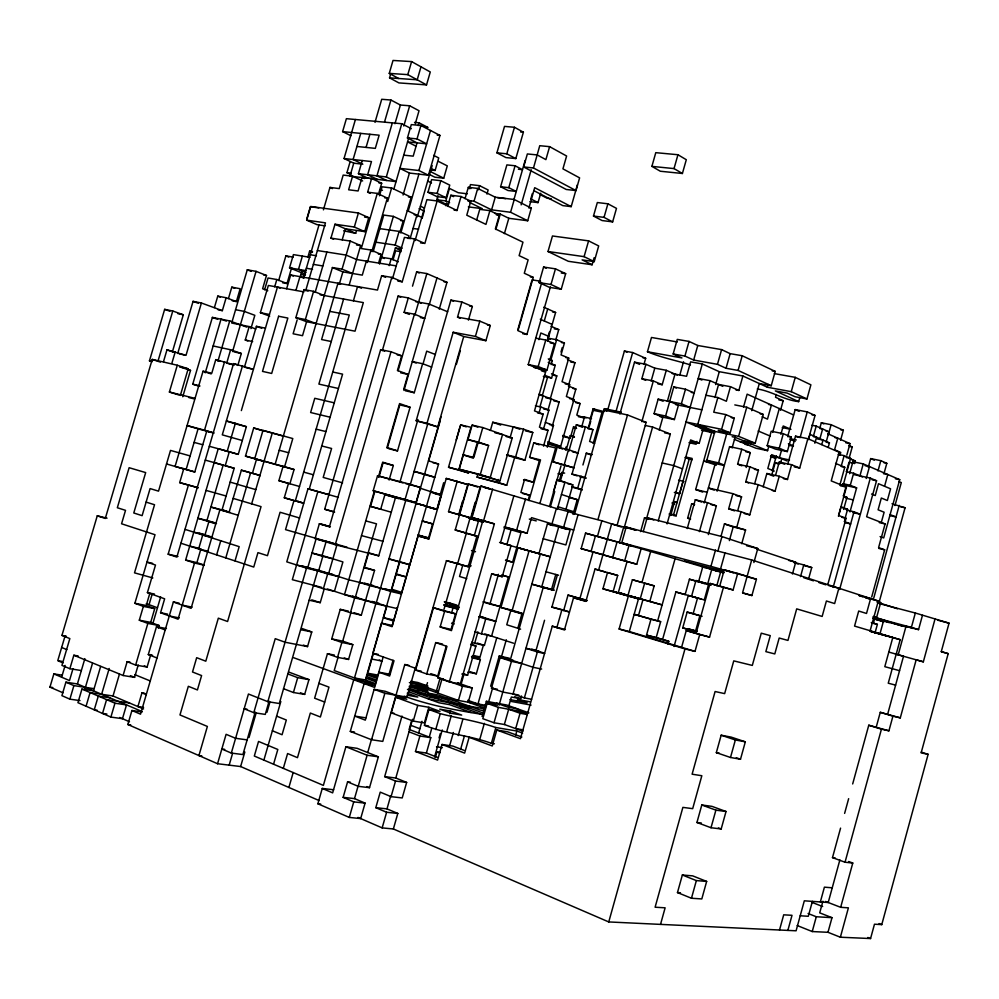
<?xml version="1.0" encoding="UTF-8"?>
<svg xmlns="http://www.w3.org/2000/svg" width="999" height="999" viewBox="0 0 999 999"><rect width="100%" height="100%" fill="white"/><g stroke="black" fill="none" stroke-linecap="round" stroke-linejoin="round"><path stroke-width="1.5" d="M879.307 603.583L915.334 613.011L949.05 623.164L941.295 651.598L948.188 653.646L921.14 752.884L928.133 754.32L881.767 924.612L874.475 924.212L870.566 938.548L840.371 937.224L827.984 932.304L812.237 931.555L797.19 925.536M787.861 930.406L792.007 915.309L783.703 914.822L779.52 930.007M870.154 630.719L878.308 601.011L751.698 559.964L626.173 527.047L621.753 542.744L631.505 545.741L585.526 533.166L581.156 548.638L636.775 564.21L641.133 548.701L585.526 533.166M873.301 623.476L874.5 619.13M878.87 603.184L905.069 507.779L891.995 503.783M873.888 616.42L876.685 617.17L880.681 602.584L878.171 601.76M874.962 633.154L877.372 624.363L871.315 622.527M880.107 633.341L883.528 620.854L906.48 626.997M812.387 901.385L808.303 916.27L800.199 915.796M812.237 931.555L816.295 916.745L831.992 917.669L827.984 932.304M820.354 901.947L824.4 887.162L832.242 887.811M825.474 901.448L840.671 907.317L852.771 863.036L845.029 862.224L832.492 857.617L840.571 828.121M844.617 813.386L848.651 798.663M852.671 783.953L868.768 725.224L888.923 730.806L892.931 716.158L900.299 717.869L916.17 659.79L923.338 661.825L935.126 618.643M822.901 901.235L819.717 912.861L831.992 917.669M839.872 859.914L828.221 902.509L804.32 900.811L796.091 930.793L608.753 921.94L393.369 828.97L382.155 827.896L358.029 817.432M876.298 726.885L880.281 712.312L900.299 717.869M859.215 595.541L870.629 598.513L866.52 613.461L858.703 611.038L854.557 626.086L900.174 639.66L888.248 683.216L895.604 685.114M898.213 654.795L906.018 626.286L918.556 629.632L922.464 615.322M845.029 862.224L881.443 729.17L888.923 730.806M887.699 714.035L903.508 656.243L888.81 652.06M918.556 629.632L911.388 627.409L915.334 613.011M840.371 937.224L848.401 907.841L840.671 907.317M846.84 455.069L850.012 443.618L827.821 433.766M839.847 485.052L844.767 467.282L835.551 463.386M848.638 445.379L852.234 446.978L849.113 458.266L855.057 460.839L854.282 463.648M846.528 471.191L848.975 462.312L853.346 463.224M843.131 485.352L850.574 458.416L844.143 455.631L838.198 454.408M843.843 494.605L846.315 485.639L842.507 484.078M849.625 473.688L852.921 461.75L863.236 463.898L899.712 479.682L883.703 537.937L880.094 536.575M787.811 463.923L795.516 436.188L807.866 438.686L839.16 452.26L831.23 480.894L846.415 487.087L838.586 515.434L846.091 518.306L827.771 584.665M838.473 516.296L841.108 506.768L847.589 509.29L844.592 520.129M843.618 509.428L846.952 497.352L843.094 495.816M849.987 511.913L856.618 487.887L850.286 485.289L853.608 473.226L846.228 471.653M859.927 475.886L863.236 463.898M833.141 587.424L854.008 511.8L846.578 510.102M868.268 467.332L870.678 458.591L880.818 460.676L886.812 463.324L884.003 473.514M866.183 478.521L869.48 466.595L865.059 465.671M839.61 589.51L870.316 478.109L854.045 474.637M877.996 470.916L880.818 460.676M870.316 478.109L876.548 480.744L866.633 516.733L885.102 523.938L878.596 547.602L884.664 549.837L871.69 597.027M884.565 486.276L887.799 474.525L883.428 473.601M881.305 522.477L884.127 512.225L878.096 509.802L881.33 498.039L887.349 500.511L890.571 488.811L878.496 483.716L875.249 495.541L871.553 494.018M894.979 505.544L901.298 482.579L898.963 481.58M873.675 598.339L899.225 505.382M772.215 470.754L776.385 455.794M771.977 474.4L775.212 462.762L779.782 463.748M787.324 451.585L779.257 448.226L783.303 433.703L771.203 431.243L767.17 445.704L775.274 449.063L787.324 451.585L791.345 437.162L783.303 433.703M779.395 457.817L781.693 449.575M751.698 559.964L742.569 592.769L751.897 595.541L756.43 579.245L737.699 573.426L724.25 569.867L719.667 586.301L733.104 589.947L737.699 573.426M775.561 475.312L779.245 462.075L791.595 464.722L799.712 468.044L807.866 438.686M787.649 436.675L795.192 409.59L807.254 411.9L815.047 415.447L808.316 439.66M780.519 463.236L781.767 458.741M753.895 562.537L757.791 548.538L721.965 536.563L647.127 517.782L643.219 531.693M757.279 388.961C771.727 391.158 784.04 400.025 798.676 401.623L799.837 397.465M772.339 490.509L775.087 491.133L779.22 476.248L766.857 473.514L763.136 486.85M660.526 924.387L665.122 907.816L655.107 907.217L682.879 807.379L692.682 808.666L701.835 775.724L692.107 774.2L715.097 691.52L724.65 693.618L733.753 660.876L752.309 665.421L761.263 633.179L770.279 635.626L765.846 651.635L774.787 653.933L779.183 638.036L787.961 640.421L796.69 608.866L822.152 616.445L826.41 600.998L834.64 603.558L838.873 588.224L828.745 585.589M798.676 401.623L775.349 390.909L787.187 393.119L795.029 396.728L806.955 398.963L810.888 384.815L795.241 377.347L774.312 373.601M783.366 478.596L787.487 479.508L791.595 464.722M800.087 437.699L807.254 411.9M677.472 892.557L682.354 875.012L692.694 875.873L706.655 881.418L701.81 898.938L691.47 898.251L677.472 892.557L680.444 892.769M696.94 822.477L701.798 804.994L711.975 806.368L726.023 811.5L721.191 828.958L711.013 827.734L696.94 822.477L701.323 823.014M716.333 752.634L721.166 735.214L731.181 737.112L745.329 741.82L740.509 759.215L730.494 757.479L716.333 752.634L719.205 753.146M808.853 438.374L809.977 434.353L829.445 442.882L828.208 447.34M813.311 436.526L816.195 426.111L811.887 425.262M814.859 443.231L816.533 437.225L813.636 436.638M840.596 440.222L843.356 430.244L831.118 424.712L821.328 422.789L819.729 428.521L822.627 428.983L819.754 439.348M691.47 898.251L696.365 880.594L706.655 881.418M711.013 827.734L715.896 810.152L726.023 811.5M730.494 757.479L735.364 739.959L745.329 741.82M821.777 444.543L823.026 440.059L817.232 438.886M826.136 442.132L828.995 431.83L816.195 426.111M828.321 434.777L831.118 424.712M792.444 574L795.704 562.212L756.705 549.2M800.524 576.623L803.758 564.897L794.217 562.474M839.947 455.307L840.746 452.435L834.577 449.75L837.786 438.186L834.964 437.624M808.503 579.208L811.725 567.557L803.758 564.897M841.146 466.458L844.143 455.631M660.651 621.703L650.986 619.193L646.528 635.114L656.218 637.524L660.651 621.703L634.278 614.422M687.237 528.571L695.292 499.787L707.504 502.697L716.358 505.856L708.328 534.602M704.183 502.947L715.284 463.536L706.817 460.277L714.897 431.418L697.764 424.4L710.039 380.669L698.239 378.459L701.91 380.082M714.922 397.49L718.568 384.465L730.456 386.7L726.373 401.248L717.844 397.54L705.956 395.229M662.849 638.511L675.886 591.97L705.107 600.137M725.736 414.585L734.265 418.206L730.169 432.854L721.615 429.32L725.736 414.585L713.736 412.187L717.844 397.54M742.207 355.744L775.224 371.403L771.228 385.739L738.099 370.442L742.207 355.744L730.144 353.646L721.59 349.613L697.764 345.492L689.035 341.421L677.272 339.398L673.164 353.971L681.942 357.942L647.452 351.748L651.485 337.475L677.31 341.945M667.981 644.205L668.793 641.308L656.218 637.524M699.412 531.63L707.504 502.697M724.213 465.047L718.593 462.874L726.698 433.866L718.219 430.382L730.169 432.854M735.888 389.897L738.848 390.447L742.894 375.999L719.28 371.69L702.309 363.973L690.621 361.863L686.563 376.273L672.14 373.576M710.214 584.877L689.435 579.208L685.127 594.605L675.886 591.97M717.12 491.183L729.57 446.64L741.782 449.25L750.299 452.684L746.166 467.507M674.038 646.503L688.311 595.441L697.527 598.064L693.206 613.548M732.255 447.402L735.077 437.312L732.142 436.7M743.518 407.093L747.14 394.155L793.531 414.91M687.15 612.087L699.862 615.721L695.441 631.593L682.742 627.872L687.15 612.087L702.135 616.233M711.35 584.802L695.966 580.556L691.558 596.316L700.873 598.95M746.753 407.242L763.224 414.448L755.207 443.194L738.623 436.351L746.753 407.242L734.802 404.907M681.58 647.315L686.251 630.594L709.565 637.1L723.501 587.1L710.027 583.428L696.141 633.154M608.753 921.94L684.989 648.925L695.017 651.373L699.712 634.565L709.565 637.1M751.735 410.676L759.315 383.541L771.228 385.739M741.895 465.834L737.624 464.16L741.782 449.25M724.25 569.867L733.716 572.802L710.938 566.346L715.496 550.024M707.517 584.565L711.75 569.38M720.991 536.313L724.437 523.926L745.566 529.97L741.733 543.718M734.477 510.864L728.671 508.791L732.891 493.668L708.378 487.987L714.21 490.122M704.295 599.862L708.716 584.015M717.956 550.936L721.965 536.563M806.955 398.963L791.258 391.67L767.382 387.25L768.169 384.415M720.454 569.293L724.974 553.084M716.77 585.814L720.591 572.102L641.133 548.701M729.37 540.609L733.191 526.935L724.437 523.926M737.799 510.389L741.57 496.865L732.891 493.668M748.601 482.942L745.754 481.855L749.937 466.858L737.624 464.16M736.85 526.96L741.096 511.75L728.671 508.791M776.285 394.505L775.524 397.252L783.179 400.736L780.519 410.289M754.707 483.628L758.453 470.204L749.937 466.858M744.267 513.536L749.774 514.86L758.179 484.665L745.754 481.855M734.352 439.385L755.931 448.214L767.582 450.674L768.755 446.466M772.664 432.405L779.307 408.541M791.258 391.67L795.241 377.347M780.893 434.365L783.228 425.986L790.971 429.345L782.267 427.609M617.07 525.399L646.116 422.315L627.509 414.947L604.058 410.052L606.755 411.113M628.359 596.103L602.946 588.811L607.517 572.564L617.694 575.449L613.149 591.583L638.498 598.851L629.32 631.53L619.105 628.995L628.359 596.103L638.498 598.851M636.775 564.21L612.649 557.654L616.97 542.307M659.228 430.144L662.874 417.207L654.058 413.636L658.129 399.175L681.368 403.796L690.097 407.467M657.904 383.903L662.2 384.727L666.271 370.292L654.795 368.156L645.928 364.285L634.527 362.175L619.88 414.011M624.063 528.309L652.584 427.035L645.366 425.499M667.32 401.398L674.999 374.113M624.65 560.914L628.995 545.491L619.33 542.519L623.701 526.997L626.46 527.872M669.692 401.473L678.458 405.132L674.387 419.58L665.609 416.009L673.776 386.95L685.476 389.21L694.168 392.957L691.258 392.395M638.498 615.521L642.931 599.687L618.319 592.632L627.11 561.363M738.099 370.442L726.048 368.269L717.469 364.323L693.668 360.052L684.914 356.069L689.035 341.421M679.757 375.224L683.541 361.763M640.609 531.605L644.48 517.857L648.975 518.981M646.291 519.542L670.329 434.041L652.584 427.035M681.368 403.796L685.476 389.21M693.668 360.052L697.764 345.492M618.319 592.632L628.034 595.279L632.404 579.745L654.17 585.864L649.825 601.386L620.729 593.468M658.216 520.979L702.309 363.973M650.636 551.623L641.97 582.454L632.404 579.745M667.07 523.901L690.621 439.947L699.188 443.344L703.221 428.983M670.679 515.534L674.587 501.585L677.384 502.26M684.977 457.517L689.198 459.128L673.401 515.447L676.236 516.146M674.35 492.457L679.632 493.718L682.891 482.13M717.469 364.323L721.59 349.613M696.927 441.383L696.128 444.218L688.998 442.682M715.671 384.565L719.28 371.69M726.048 368.269L730.144 353.646M657.754 620.529L675.237 558.141M690.471 519.143L687.637 518.181L691.645 503.858L694.542 504.557M702.697 492.095L695.654 489.547L711.65 432.43L686.026 421.978L721.615 429.32M560.464 480.794L565.059 464.585M568.818 451.336L576.323 424.875L585.389 426.848L592.931 429.695L589.597 441.433L594.592 443.281M510.377 659.752L540.372 553.995L550.249 556.793L506.855 544.63L511.076 529.795L520.991 532.717L512.599 562.2L505.482 560.252M486.363 701.323L497.477 705.257L487.15 703.396L482.804 718.681L494.03 722.752L498.389 707.379L528.896 712.861L506.643 705.007L486.363 701.323L482.067 716.433M499.113 705.132L511.451 661.35L521.653 663.486M651.897 166.383L655.781 152.66L677.946 154.733L686.301 159.715L682.404 173.489L660.327 171.241L651.897 166.383L674.025 168.594L682.404 173.489M573.713 530.044L551.985 523.888L556.356 508.491L481.019 486.076L472.028 517.557L485.477 521.515M557.205 509.44L564.922 482.23L558.291 480.606M428.833 707.28L424.375 722.901L413.261 721.103L391.258 712.836L395.716 697.277L417.757 705.381L428.833 707.28L440.01 711.388L428.946 709.502L424.438 725.311C446.053 733.965 469.567 735.389 491.371 743.293L495.841 727.534L516.845 731.031L522.627 733.129M581.78 426.548L584.228 417.932L576.81 415.084L580.082 403.559L572.602 400.624L575.886 389.048L568.356 386.026M521.865 737.025L507.467 731.78L496.778 730.019L492.257 745.966L469.13 737.312L464.635 753.096L442.033 744.467L437.587 760.089L415.484 751.473L419.892 736.013L430.769 737.674L426.386 753.046L415.484 751.473M577.072 475.849L571.99 474.113L585.389 426.848M508.578 706.842L511.363 697.015L520.691 698.763L521.49 695.978M590.084 419.455L593.094 408.828L604.045 411.613M494.03 722.752L504.37 724.5L508.691 709.228L520.042 713.249L527.285 714.535M557.367 575.024L553.096 590.097L543.181 587.499L513.024 693.968L524.375 697.914L531.605 699.275M588.061 428.721L593.281 410.314L602.072 412.162L593.219 443.444M589.223 426.635L590.746 421.278M565.933 509.24L572.839 484.89L556.93 479.545L553.434 491.845M563.711 526.985L568.094 511.513L556.356 508.491M582.941 464.96L586.276 453.196L592.332 454.582M516.82 702.322L517.632 699.475L530.294 701.847M581.53 489.448L577.709 488.174L581.081 476.298L571.99 474.113M543.181 587.499L531.818 584.153L551.573 589.335L555.781 574.437M573.051 514.435L577.235 499.625L561.45 494.468M536.013 650.486L544.555 620.267M574.5 514.348L604.383 408.666L621.353 412.2M674.025 168.594L677.946 154.733M520.042 713.249L515.696 728.596L522.964 729.819M524.375 697.914L537.375 651.96L544.53 653.533M515.646 735.276L516.845 731.031M569.355 612.075L551.91 607.092L578.059 514.66L568.094 511.513M607.667 410.152L624.4 351.049L632.667 352.547L645.666 358.279L643.993 364.248M565.372 629.495L552.272 626.173L520.454 738.673L496.778 730.019M615.896 411.863L632.667 352.547M556.805 627.759L561.938 609.615L551.91 607.092M563.636 610.639L568.019 595.117L586.875 600.337M586.575 601.248L573.538 597.752L564.435 629.957L552.272 626.173M597.989 519.48L627.509 414.947M591.033 551.548L595.367 536.176M568.019 595.117L579.895 598.613L593.081 551.885L581.156 548.638M597.477 536.326L601.86 520.791L578.059 514.66M645.654 380.357L641.845 378.733L645.928 364.285M617.694 575.449L595.004 569.068L585.876 601.386L573.538 597.752M651.148 381.081L654.795 368.156M598.576 570.254L611.638 523.901L635.901 530.144L626.173 527.047M641.845 421.678L653.334 380.944L641.845 378.733M474.338 535.551L478.509 520.941M418.581 733.241L421.99 721.303M393.369 828.97L397.802 813.448L386.988 808.878L375.799 807.667L380.244 792.132L391.071 796.653L402.222 797.939L406.643 782.429L395.804 778.021L384.677 776.623L401.998 716.071M338.049 657.317L334.228 670.566L375.149 685.539L364.148 683.566L350.299 731.405L371.553 739.747L382.767 741.395L404.782 664.522L415.646 668.331L446.441 560.651L468.206 566.72L476.948 536.101L455.219 529.982L468.344 484.09L479.545 486.963M533.703 190.572L562.812 205.619L571.191 206.631L577.422 184.79M575.986 190.572L579.607 177.872L562.937 168.856L566.608 156.019L549.612 146.653L539.747 145.704L533.491 167.994L575.986 190.572L566.208 189.46L523.638 166.945L527.36 153.946L537.225 154.932L545.891 159.628L549.612 146.653M455.507 613.811L444.63 611.288L440.159 626.935L451.073 629.358L455.507 613.811L433.441 607.717L415.609 670.054L426.723 673.963L437.737 676.073L446.228 646.328M513.886 495.754L500.536 542.644L511.051 545.629L502.21 576.735L491.62 573.963L460.289 683.978L449.325 681.905L437.962 677.909L446.965 646.378L435.689 642.594L426.723 673.963M482.817 520.741L451.461 630.631L440.159 626.935M472.028 517.557L483.591 520.704L492.632 489.035M543.518 446.153L548.026 430.307L539.448 427.172L543.156 414.135L534.502 410.901L545.679 371.64L528.221 364.598L550.374 286.925M561.251 289.223L550.986 284.49L555.456 268.843L543.581 267.058L539.135 282.617L549.413 287.337L561.251 289.223L565.671 273.676L555.456 268.843M436.163 691.907L440.084 678.196M506.618 454.97L514.597 457.679L506.743 485.227L497.377 482.23L498.176 479.458M510.027 437.912L513.174 426.848M437.949 693.119L441.983 678.958L462.487 686.151L472.29 687.999L468.256 702.222L485.164 708.266M538.948 339.672L540.859 332.992L548.788 336.388M544.28 320.979L547.714 308.966M499.975 480.856L512.212 437.937L482.792 427.572L472.14 425.137L467.994 439.622L488.586 445.542L480.307 474.513L499.975 480.856L479.632 475.049M429.208 737.287L431.768 728.283M545.766 340.022L554.482 343.706L546.965 370.092L538.199 366.558L545.766 340.022L535.751 338.186M435.739 729.557L440.272 713.661C458.753 718.456 477.759 721.228 495.841 727.534M449.325 681.905L494.368 523.876L483.591 520.704M548.026 336.613L549.288 332.168M547.514 340.871L555.606 312.475L543.731 307.205M523.538 429.183L532.779 432.505L524.912 460.152L515.621 456.98L523.538 429.183L492.744 422.252L490.397 430.469M439.048 737.949L440.309 733.528M543.98 371.803L544.792 368.956M434.602 756.805L442.245 729.957M435.364 757.429L436.938 751.935L439.935 752.372M555.806 339.935L558.741 329.62L550.973 326.248M449.75 713.823L450.549 711.013L461.688 715.084L450.924 713.249L439.76 709.165L450.549 711.013M550.699 360.577L556.643 339.735L547.602 338.099L550.199 339.198M471.328 645.054L472.115 642.295M542.32 395.641L547.702 376.735M551.148 364.598L552.31 360.552L548.289 358.903M593.481 216.059L597.327 202.547L607.904 203.796L616.483 208.379L612.649 221.878L602.11 220.554L593.481 216.059L604.033 217.37L612.649 221.878M446.815 731.318L451.311 715.521M539.984 406.705L543.094 395.791L540.447 395.242M460.751 685.476L463.936 674.288M539.185 412.487L540.746 406.968L535.414 405.831M588.586 240.871L598.688 245.941L594.23 261.626L584.09 256.656L588.586 240.871L552.459 235.976L548.014 251.511L568.306 261.288L592.12 264.76L594.13 257.717M462.487 686.151L458.416 700.449L417.869 685.913M471.715 642.345L474.675 643.319L477.922 631.905M543.331 376.373L551.598 378.022L555.232 365.284L548.226 362.412M461.838 674.038L467.619 675.174L475.924 645.978L470.629 644.23M539.173 460.614L529.62 457.317L533.728 442.882L555.669 447.927L539.91 503.396M561.001 352.023L562.25 347.615M449.562 745.966L453.409 732.479M474.687 631.668L481.468 633.853L485.714 618.955L495.804 621.316L479.582 616.196M483.141 601.972L489.947 604.07L498.414 574.325M556.643 339.735L564.41 343.057L561.038 354.895L568.743 358.117L562.037 381.705L569.705 384.79L566.371 396.528L573.988 399.525L560.689 446.353L551.798 444.318M550.312 398.738L556.805 375.899L551.498 373.763M548.076 409.777L551.161 398.913L545.891 397.814M543.456 429.258L548.913 410.065L540.746 406.968M604.033 217.37L607.904 203.796M483.304 645.516L479.707 658.154L472.427 655.706M458.216 735.601L462.737 719.717M504.994 526.997L516.645 530.169L525.574 498.751M467.944 672.14L476.336 673.801L480.369 659.602L471.528 656.63M474.675 643.319L484.403 645.416L487.225 635.501M528.334 499.562L529.57 495.229L520.866 492.445L524.587 479.383L533.266 482.23L539.423 460.576M528.946 500.586L540.521 459.902L529.62 457.317M501.598 574.962L508.404 576.96L491.595 636.113L481.468 633.853M552.247 426.323L559.153 402.01L539.01 394.218M460.589 749.412L464.485 735.714M523.251 614.36L500.936 607.467L517.919 547.727L540.372 553.995M547.29 447.24L553.496 425.399L545.404 422.402M477.972 703.958L496.815 637.637M568.768 384.578L574.962 362.774L567.395 359.615M503.971 526.96L527.11 533.241L531.543 517.632L551.985 523.888M553.034 461.813L573.863 467.807L553.034 461.813L557.217 447.077L568.481 449.662L578.046 453.084L572.427 451.785M490.646 686.226L499.213 656.056L509.328 658.204M518.806 695.067L502.747 692.032L491.483 688.111L500.149 657.592L513.261 660.364M488.374 702.871L492.757 687.424M501.523 656.568L506.293 639.76M479.895 739.01L484.34 723.338M565.247 449.675L566.008 447.015M549.512 506.431L561.038 465.796M566.071 450.412L570.267 435.639L574.388 436.563M550.412 506.73L554.72 491.545M562.912 436.538L570.254 438.186L573.526 426.635L576.011 427.56M559.203 481.181L561.688 472.415L564.66 473.126M517.819 628.271L522.052 613.324L510.976 609.902L506.755 624.775L520.616 629.158M543.206 538.761L565.884 544.93L570.142 529.895L547.427 523.876L538.985 553.646L529.083 550.836L512.037 610.889L522.052 613.324M564.285 464.485L568.481 449.662M347.577 781.88L358.204 786.325L369.518 787.674L378.359 756.817L357.167 748.338L345.891 746.753L332.642 792.869L322.265 788.436L317.857 803.758L349.288 817.432L360.664 818.581L365.097 803.121L354.508 798.613L343.144 797.352L347.577 781.88L350.412 782.229M293.519 657.667L374.65 687.412L379.008 672.215L389.635 676.023L394.018 660.751L372.827 653.321L381.493 623.139L392.382 625.499M416.009 502.609L420.367 487.45L409.503 484.165L377.535 475.736L373.201 490.759L416.009 502.609L373.201 490.759M416.171 420.741L437.749 426.935L463.711 336.526L453.171 332.267L427.01 423.264L416.171 420.741L450.886 300.137L461.875 302.023L472.34 306.481L468.419 320.13M397.177 608.566L375.836 603.721L354.483 677.971L365.384 679.957L390.796 591.433L401.373 593.943M385.302 588.848L391.108 590.684L399.463 561.6L388.936 558.903L399.25 562.025L416.108 503.321L426.585 506.168L384.915 494.63L380.706 509.228L370.542 506.393L374.725 491.858M416.071 503.096L424.513 474.038L434.852 477.26L424.45 474.6L441.046 416.808M392.307 625.337L393.544 621.041L383.529 617.719L386.8 606.318M368.231 671.603L373.376 653.408M392.008 588.523L399.887 561.376M428.696 460.789L440.334 420.254M456.343 364.485L460.339 350.574M476.598 220.304L479.745 209.353L489.897 210.652L499.288 215.26L495.367 228.921L522.964 242.183L519.118 255.632L528.121 259.877L524.3 273.251L533.229 277.372L517.994 330.694L526.923 334.465L541.645 282.917M515.809 158.591L523.389 132.205L514.448 127.273L504.52 126.398L496.915 152.822L505.919 157.58L515.809 158.591L506.818 153.821L496.915 152.822M495.829 229.495L500.249 214.098L494.905 213.411M508.791 187.675L515.084 165.772L506.88 164.897L500.611 186.726L508.029 190.509L516.208 191.458L508.791 187.675L500.611 186.726M513.911 199.625L525.149 160.452M504.408 233.616L508.803 218.294L500.249 214.098M406.268 576.373L409.84 563.923M514.248 199.5L531.331 208.129L527.722 220.754L510.576 212.263L514.248 199.5L495.242 197.203L477.722 188.424L468.319 187.312L465.047 198.639M383.204 656.842L377.972 675.112L367.682 673.201L377.522 676.748L367.132 674.837L377.073 678.433M397.465 607.23L393.818 619.979L383.529 617.719M402.122 590.933L406.131 576.935L396.291 573.901M399.25 562.025L409.765 564.71L438.573 464.06L428.496 460.826M395.716 697.277L406.818 699.213L385.264 691.308L374.126 689.335L365.297 720.142L354.707 716.071L365.909 717.856M428.796 538.848L418.106 535.926L392.07 626.673L381.493 623.139M479.807 321.141L490.272 325.512L485.914 340.696L475.412 336.413L479.807 321.141L457.53 317.145L461.875 302.023M521.153 204.87L531.218 169.755M440.134 495.054L443.668 482.729M389.011 674.412L393.057 660.289M456.218 439.935L460.214 425.986M448.526 467.257L460.664 424.925L470.979 427.285L458.803 469.83L448.526 467.257L468.618 472.989L458.803 469.83M428.459 538.336L432.604 523.851L422.24 521.003L432.455 523.851M437.162 509.04L441.408 494.255M354.508 798.613L358.104 786.051M367.707 752.559L371.703 738.623M457.242 481.243L448.539 511.675L459.115 514.785L467.769 484.552L446.266 478.434L428.908 539.023L418.106 535.926M349.288 817.432L353.746 801.872L365.097 803.121M358.204 786.325L367.108 755.256L378.359 756.817M371.553 739.747L384.865 693.281L406.955 697.165L415.284 668.031M532.367 193.519L530.819 198.926L538.036 202.61L540.721 193.194M529.095 207.268L534.702 187.687L571.191 206.631M494.942 432.779L502.534 434.528L490.197 477.697L459.24 469.23L463.349 454.882L473.851 457.442L477.972 443.032M473.051 457.467L477.497 441.97M488.586 445.542L478.633 442.132L482.792 427.572M459.09 513.386L462.5 501.436M517.819 329.72L520.754 319.443M521.178 317.982L524.525 306.243M524.95 304.782L531.643 281.343M506.743 485.227L477.06 477.11L477.847 474.363M411.476 721.153L409.115 729.432L430.769 737.674M386.988 808.878L390.597 796.253M395.804 778.021L412.587 719.268M444.031 609.24L457.105 563.448L468.206 566.72M448.539 511.675L481.306 520.804L470.154 517.782L465.809 532.991L455.219 529.982M382.155 827.896L386.613 812.262L397.802 813.448M391.071 796.653L395.529 781.043L406.643 782.429M457.567 563.923L466.371 533.104M470.766 517.707L475.162 502.335M413.261 721.103L417.757 705.381M482.055 520.779L471.391 517.632L480.269 486.525M426.71 685.364L427.485 682.654M449.313 606.231L450.162 603.246M426.873 688.773L427.659 686.013L417.882 682.517L410.876 681.218M462.699 565.397L459.528 576.485L466.745 578.646M451.823 612.162L453.059 607.804L444.355 605.756M320.454 523.826L330.394 526.76L319.33 523.826L315.06 538.586L335.252 544.705L391.009 351.76L401.673 355.794L397.44 370.479L408.004 374.363L403.796 388.973L414.26 392.732L422.627 363.711L412.287 361.601L416.146 363.049M446.103 197.752L437.137 193.406L440.809 180.707L431.63 179.633L427.972 192.283L436.963 196.616L446.103 197.752L449.75 185.127L440.809 180.707M293.419 692.507L297.702 677.659L308.941 679.632L304.67 694.392L293.419 692.507L283.554 688.723M313.411 585.501L323.389 588.761L327.66 573.988L338.673 576.61M273.551 764.223L277.822 749.475L258.541 741.445L254.32 756.043L323.376 785.389L353.746 679.745L375.649 683.703L365.384 679.957M247.04 709.215L244.168 708.778L253.796 712.662L275.237 638.673L285.052 642.22L307.542 646.59L311.775 631.93L301.948 628.483M309.153 600.212L320.242 602.659L324.038 589.497M328.683 573.426L337.113 544.243M409.303 314.398L404.12 312.312L408.291 297.902L398.077 296.129L382.305 350.649M448.076 205.195L436.788 199.763L437.987 195.617M412.512 286.151L416.62 271.928L426.86 273.576L446.99 282.305L439.26 309.153M437.799 198.751L424.837 243.506L414.622 238.898L404.445 237.412L392.507 278.684M428.546 174.076L434.815 177.173L443.731 178.197L447.29 165.884L438.549 161.463M449.612 202.722L445.841 200.911L449.45 188.399L458.216 192.707L467.357 193.818M283.316 768.368L287.6 753.546L297.477 757.667L310.339 713.049L320.379 716.982L328.971 687.137L318.906 683.366M398.102 370.741L414.423 314.173L404.12 312.312M445.716 205.669L446.503 202.947M414.885 315.06L426.86 273.576M447.627 206.393L450.849 195.255L461.051 196.503L470.779 201.274L466.77 215.197L485.951 224.4L489.897 210.652M288.886 787.462L293.182 772.552M334.34 655.044L327.447 653.721L314.623 698.201L324.675 702.047M327.447 653.721L337.55 657.342L348.564 659.452L352.822 644.667L341.845 642.469L331.718 638.923L340.247 609.353L348.439 611.138M374.225 491.508L344.505 594.58L358.092 597.677M378.459 476.823L382.692 462.15L393.319 465.459L389.111 480.032M378.908 477.347L383.092 462.837L393.319 465.459M387.275 448.339L399.8 404.92L410.077 407.255L397.515 450.886L388.736 448.713M403.958 390.472L428.896 303.983L415.684 301.661M429.195 304.97L436.988 277.972M454.095 210.127L457.005 210.502L461.051 196.503M469.268 188.736L470.454 184.603L479.595 185.677L488.136 189.972L486.963 194.093M337.55 657.342L341.845 642.469M340.247 609.353L350.399 612.749L354.682 597.902L379.345 603.521M331.718 638.923L342.707 641.133L351.173 611.738M355.407 597.065L376.498 523.838L365.759 520.891M422.989 364.048L426.71 351.149L435.402 354.508M510.576 212.263L491.608 209.852L474.038 201.224L477.722 188.424M478.409 189.81L479.595 185.677M350.399 612.749L361.326 615.134L369.805 585.639L401.561 593.156L391.421 589.947M370.354 584.939L374.55 570.379L364.46 567.257L368.631 552.772L378.733 555.819L395.454 497.714M400.05 481.768L417.957 419.543M405.119 499.413L409.503 484.165M376.311 602.822L405.731 500.511M410.339 484.478L427.897 423.389M506.818 153.821L514.448 127.273M491.608 209.852L495.242 197.203M384.603 121.741L390.921 100.025L400.399 105.02L409.677 105.782L419.031 110.739L415.284 123.676M284.54 466.933L292.794 438.549L262.987 430.357L254.745 458.628M264.086 461.163L275.1 464.373L332.405 267.545L342.058 269.143L350.237 241.059L360.651 245.567L349.288 284.678M333.554 239.261L330.944 238.137L334.99 224.238L354.32 227.023L358.391 213.012L368.756 217.682L364.71 231.618L345.392 228.808L342.182 239.86M339.248 284.403L342.882 271.878L362.287 275.125L366.358 261.089M343.594 230.794L355.681 233.329L356.481 230.582M370.167 193.356L367.644 192.183L371.628 178.484L381.68 183.267L378.521 194.156M392.332 122.877L376.935 175.849L386.65 180.494M347.14 547.277L285.527 529.632L293.968 500.574L284.29 497.789L288.486 483.354L278.883 480.669L283.054 466.308L294.068 469.518L289.91 483.791M411.6 61.588L430.282 71.978L426.536 84.89L407.804 74.638L411.6 61.588L393.019 60.452L389.26 73.389L398.688 78.496M343.606 299.038L318.893 384.091L338.411 388.486M394.955 123.726L400.399 105.02M371.853 251.561L387.362 198.114L377.297 193.394L361.276 248.539L370.954 250.025L381.118 254.433L378.721 262.712M379.458 195.792L382.068 186.813L391.62 187.987L411.151 197.265L400.811 232.979M362.25 160.539L358.429 173.676L386.326 176.96L401.773 123.739L346.391 118.681L342.62 131.618L350.911 135.714M142.045 711.937L131.93 710.489L127.822 724.487L217.557 763.723L226.099 734.315L235.602 738.298L247.14 739.884M403.796 126.024L409.677 105.782M420.991 66.808L417.22 79.795L389.548 77.86L390.796 73.589M353.421 300.811L357.542 286.601L361.476 288.199M367.32 262.512L370.954 250.025M373.139 251.698L383.766 215.072L393.369 216.383L403.234 220.904L400.099 231.743M387.699 201.523L391.62 187.987M403.708 155.145L413.199 156.144L417.045 142.857L407.43 137.962L411.301 124.613L420.916 125.487L439.972 135.414L428.446 175.237L409.44 173.052L399.862 168.369L418.906 170.517L428.446 175.237M393.893 188.986L408.828 137.512M224.725 749.387L221.828 749.013L231.318 753.071L248.439 694.03L267.844 701.685L279.283 703.508L317.67 570.804M328.883 494.667L307.979 488.786L286.788 561.85L306.506 568.144L332.767 574.4M229.171 765.147L232.555 753.446M309.215 489.185L342.582 374.15L332.742 372.003M418.219 125.587L419.031 122.802L414.535 122.39M379.545 264.098L393.369 216.383M415.709 146.054L407.542 141.908L426.635 143.819L417.033 138.898L420.916 125.487M403.072 195.017L409.44 173.052M317.882 491.558L292.332 579.695L321.703 587.4M255.22 712.012L242.894 754.57L231.318 753.071M414.622 238.898L402.222 281.805L391.795 277.397L381.655 275.712L377.497 290.06L290.659 275.012L286.638 288.748M217.557 763.723L240.622 766.545L244.842 752.01M249.038 737.487L256.194 712.824M389.185 265.647L391.171 258.791L381.518 257.28L384.365 258.504M402.222 248.214L395.142 245.08L399.113 231.393L379.832 228.634M392.245 258.853L395.392 248.002L400.911 248.838M393.044 259.815L395.629 250.861L401.099 251.698M418.906 170.517L430.494 130.482M408.254 210.914L418.906 174.138M267.844 701.685L306.506 568.144M269.106 701.161L265.272 714.41L253.796 712.662M307.767 567.644L316.221 538.424M334.64 512.112L324.675 509.24L391.795 277.397M266.983 712.287L269.93 702.097M408.204 238.574L408.991 235.851L399.113 231.393M410.052 238.823L416.908 215.135L414.185 214.773M417.345 216.82L432.155 165.634M391.009 351.76L380.631 349.662L329.395 526.798L319.33 523.826M321.616 555.407L312 553.021L321.915 556.106L326.161 541.433M263.886 760.102L280.844 701.498M296.603 564.972L318.793 570.279L322.989 555.744L342.907 561.938L334.428 591.296L323.389 588.761M430.619 169.955L435.127 170.467L438.736 157.954L433.641 155.369M415.084 240.597L426.91 199.663L437.125 200.949L457.005 210.502M422.215 217.944L424.213 211.039L419.105 208.641M244.405 367.307L256.393 326.336L265.447 328.172M269.68 316.159L260.389 312.699L268.356 285.452L303.933 291.87M274.675 286.863L276.81 279.533L287.013 283.554L291.696 267.532M204.358 565.259L194.518 563.024L178.084 619.205L160.564 612.737L164.635 598.813L147.415 592.607L155.494 565.047L146.965 562.112L152.61 563.361M209.315 446.303L227.235 451.161L235.377 423.301L246.353 426.673L238.262 454.37L218.232 448.726L185.639 560.052L194.518 563.024M278.671 280.544L285.876 255.894L293.207 257.105M185.639 560.052L196.903 562.612L200.949 548.738M229.258 451.935L225.225 465.734L234.203 468.244L222.04 509.902L229.758 512.237M241.346 410.589L277.46 287.088L280.095 288.124M305.457 274.275L289.535 267.857L293.406 254.62L309.915 257.305M306.743 219.118L310.364 206.743L318.831 207.904M325.112 225.861L317.108 224.688L306.681 220.155L310.677 206.468L358.391 213.012M302.372 256.069L298.489 269.368L306.119 272.465M216.633 554.907L220.767 540.759M229.021 512.512L241.371 470.192L260.339 475.536M241.371 470.192L252.422 473.326L256.506 459.328L264.435 461.476L245.479 456.118L253.696 427.984L283.329 436.126M295.916 290.422L299.937 276.623L303.896 278.209M300.062 277.397L301.76 271.603M307.942 256.905L309.615 251.174L312.55 251.648M303.596 277.722L319.043 224.812M323.414 209.852L329.957 187.425L339.248 188.599L343.181 175.087L352.572 176.211L362.649 180.956M225.786 557.904L250.612 472.777L260.277 475.512M320.167 294.805L363.336 302.597L355.032 331.181L306.581 321.715L295.854 317.67L304.046 289.61L313.586 291.321L324.25 295.542M360.714 133.391L353.109 159.515L362.824 164.198L353.758 163.174L344.043 158.516L355.419 119.505M297.165 319.88L293.119 333.778L302.522 335.689L306.581 321.715M305.669 290.721L325.462 222.864L306.681 220.155M350.936 174.55L346.94 172.665L350.174 161.551M235.015 560.926L239.173 546.64L184.99 529.345M251.648 503.858L272.365 432.754M295.854 317.67L305.369 319.518L313.586 291.321M315.122 292.432L326.885 252.048M353.758 163.174L349.987 176.124L368.156 178.297L358.429 173.676M352.572 176.211L348.626 189.785L358.092 190.971L362.063 177.347L371.628 178.484M366.071 147.402L369.892 134.291M375 122.34L381.718 99.288L390.921 100.025M177.722 353.459L193.057 301.361L201.411 302.997L222.34 310.652L226.136 297.739L236.401 301.573L240.172 288.723L231.793 287.175L228.446 298.539M81.943 689.06L77.934 702.672L110.889 717.082L122.465 718.693L126.511 704.907L114.96 703.209L81.943 689.06L93.481 690.809L100.637 666.47M178.971 395.017L169.393 392.02L177.285 365.247L188.174 368.818L180.344 395.454M84.528 690.359L92.457 663.448M201.411 302.997L186.014 355.332L166.97 349.862L163.536 361.526M86.064 706.231L90.085 692.557L113.024 695.991L143.569 708.978M182.767 396.753L190.509 370.392L179.745 366.858L188.174 368.818M214.41 307.567L217.77 296.141L226.136 297.739M101.623 694.28L109.203 668.481M199.5 386.338L192.745 384.178L212.375 317.407L229.733 320.929L246.99 327.173M143.369 606.393L139.311 620.192L150.699 622.377L154.72 608.653L143.369 606.393L134.89 603.271L155.02 534.727L121.566 523.776L125.524 510.352L117.333 507.742L129.133 467.707L145.679 472.589L133.779 512.986L142.12 515.659L150.087 488.586L158.529 491.146L170.504 450.412L190.135 455.931M234.128 364.835L215.772 359.628L211.776 373.251L203.034 371.228L175.075 466.433L194.793 471.965L206.756 431.143L210.839 432.367M205.27 372.802L221.016 319.168L226.348 321.091M113.024 695.991L119.368 674.387M110.889 717.082L114.96 703.209M107.055 518.169L97.265 515.821L61.95 635.401L69.843 638.586L61.938 665.384L69.868 668.706L73.839 655.244L123.089 675.499L127.148 661.663L130.02 662.137M179.683 482.617L198.052 487.724L179.683 482.617L183.704 468.918L166.521 463.973M134.89 603.271L146.241 605.531L149.85 593.244M186.151 469.48L198.077 428.858L212.6 432.692M217.882 361.338L229.733 320.929M149.063 604.682L152.235 593.881M232.118 321.541L247.277 269.83L256.056 271.353L266.496 275.474L262.612 288.736L267.782 290.734M127.148 661.663L135.639 665.084L147.852 623.413L159.241 625.586L158.441 628.346M245.904 367.644L253.409 369.343L233.541 363.624L176.86 557.105L168.157 554.183L188.386 485.189M198.077 428.858L187.075 425.574L204.52 430.169L224.613 361.613M123.089 675.499L134.59 677.359L138.212 664.972M226.648 363.311L230.607 349.762L241.321 353.484L237.824 365.447M152.697 624.063L160.652 596.915M232.555 351.561L256.056 271.353M156.98 657.991L148.302 654.57L156.481 626.673L166.446 628.558M135.639 665.084L147.115 667.007L150.762 654.57M144.755 693.306L141.945 692.881L137.924 706.58L143.569 707.404M247.902 340.959L245.267 340.022L249.201 326.586L255.794 328.971M250.936 328.609L254.832 315.309L244.318 311.413L235.577 309.702M264.623 289.66L268.044 277.984L276.81 279.533M179.046 603.121L173.376 601.96L140.534 714.173L131.93 710.489M242.545 365.646L222.29 434.852L242.307 440.522M62.949 692.782L49.95 687.125L53.859 673.9L62.388 675.237M65.122 635.751L57.755 660.689L62.949 662.861M152.123 361.675L149.463 360.814L164.648 309.365L172.777 311.014L183.317 314.772L172.39 351.885M177.285 365.247L152.223 359.415L105.295 518.456L97.265 515.821M61.638 677.222L65.122 665.421M157.954 361.263L172.777 311.014M142.07 711.538L77.41 683.953L65.897 682.18L61.913 695.666L69.893 699.163L80.007 700.624M72.989 668.718L69.493 680.569L53.859 673.9M69.893 699.163L73.889 685.614L93.956 688.661M77.41 683.953L84.865 658.653M171.816 363.449L175.275 351.735M389.26 73.389L407.804 74.638M426.536 84.89L398.888 82.905L389.548 77.86M520.554 131.955L523.389 132.205M425.025 127.21L428.022 127.497L419.031 122.802M437.225 135.152L439.972 135.414M342.62 131.618L379.145 135.19L375.312 148.376L356.918 146.453M407.43 137.962L417.033 138.898M523.638 166.945L533.491 167.994M518.369 169.218L522.465 169.655L515.084 165.772M832.492 857.617L835.089 857.891M317.857 803.758L320.716 804.058M344.043 158.516L371.478 161.563L367.644 174.763L377.36 179.395M322.265 788.436L333.641 789.759M346.94 172.665L351.298 173.177M551.236 198.726L547.177 198.239L540.097 194.593M369.692 178.471L396.029 181.618L386.326 176.96M378.958 182.929L381.68 183.267M497.465 197.652L505.644 198.639M529.895 201.623L538.036 202.61M427.972 192.283L437.137 193.406M528.621 207.792L531.331 208.129M468.668 200.549L474.038 201.224M379.77 189.96L382.455 190.285M467.869 200.911L470.779 201.274M436.788 199.763L445.841 200.911M408.429 196.928L411.151 197.265M367.644 192.183L377.297 193.394M201.81 755.931L198.913 755.569L207.38 726.448L179.97 714.947L188.336 686.301L197.415 689.947L201.598 675.574L192.507 671.99L196.678 657.692L205.794 661.201L218.331 618.169L227.585 621.503L261.039 506.63L233.142 498.389M445.579 203.996L448.601 204.383M468.356 206.893L482.242 208.666L469.705 202.522M384.615 197.765L387.362 198.114M496.391 214.885L499.288 215.26M508.803 218.294L527.722 220.754M400.499 220.529L403.234 220.904M127.822 724.487L130.719 724.887M364.598 217.108L368.756 217.682M413.049 228.459L418.519 229.221M106.881 714.035L102.535 713.423L106.581 699.625L129.558 703.021M548.014 251.511L584.09 256.656M97.153 710.227L94.256 709.814L98.302 696.078L109.84 697.789M594.23 261.626L582.105 259.877L592.12 264.76M420.479 242.857L423.389 243.294M49.95 687.125L52.797 687.549M436.526 746.802L442.395 747.677M375.886 242.195L395.142 245.08M330.944 238.137L350.237 241.059M561.238 273.002L565.671 273.676M442.033 744.467L452.872 746.103L464.098 750.374M350.299 731.405L354.52 732.042M356.506 244.942L360.651 245.567M530.369 276.923L533.229 277.372M378.359 254.008L381.118 254.433M532.067 279.882L540.634 281.219M491.371 743.293L494.405 743.768M539.135 282.617L550.986 284.49M317.395 250.537L346.154 255.095L356.593 259.528L396.216 265.871M310.302 254.77L316.446 255.756M424.438 725.311L428.596 725.973M69.868 668.706L81.356 670.554M59.178 660.913L62.013 661.375M444.08 281.83L446.99 282.305M391.258 712.836L394.043 713.286M313.361 264.385L322.839 265.959M397.877 281.081L402.222 281.805M306.356 268.269L312.5 269.305M73.839 655.244L78.134 655.968M552.572 311.963L555.606 312.475M289.535 267.857L306.019 270.654M300.911 274.5L305.344 275.262M469.605 306.006L472.34 306.481M263.574 274.962L266.496 275.474M459.752 706.443L469.917 708.229M484.203 710.739L479.957 709.989L438.149 694.967L428.059 693.144M148.302 654.57L152.597 655.319M554.258 328.833L558.741 329.62M407.093 695.167L417.807 697.065L407.23 693.219M428.371 698.925L484.877 708.928M61.95 635.401L66.234 636.163M282.63 282.779L287.013 283.554M772.239 370.879L775.224 371.403M673.164 353.971L684.914 356.069M438.586 698.801L428.259 696.965L407.48 689.435L417.832 691.308M487.475 325.012L490.272 325.512M517.719 708.915L507.654 707.092L496.565 703.171M417.819 693.181L486.201 705.431M522.664 333.691L526.923 334.465M561.401 342.507L564.41 343.057M642.919 357.779L645.666 358.279M410.626 686.35L427.859 689.497M417.844 689.472L427.959 691.308L410.714 685.114M420.342 317.57L423.289 318.107M550.199 342.919L554.482 343.706M410.714 684.602L427.759 687.737M509.952 699.6L527.16 702.796L517.632 699.475M409.378 682.629L427.659 686.013M510.864 701.36L531.081 705.094M453.171 332.267L475.412 336.413M379.008 672.215L389.972 674.263M329.782 311.363L349.288 315.022L295.342 500.824L303.646 503.209L284.29 497.789M463.711 336.526L485.914 340.696M565.746 357.555L568.743 358.117M778.908 399.925L783.179 400.736M570.516 361.925L574.962 362.774M549.238 359.965L552.31 360.552M437.962 677.909L443.456 678.958M491.483 688.111L497.365 689.235M232.218 300.761L236.401 301.573M768.481 404.445L771.415 405.02L767.482 419.13L762.137 416.808M415.609 670.054L421.128 671.116M552.472 364.747L555.232 365.284M812.037 414.86L815.047 415.447M371.753 659.065L382.005 661.051L379.22 660.077M528.221 364.598L538.199 366.558M260.389 312.699L269.455 314.473M534.178 367.595L546.965 370.092M169.281 615.958L179.233 617.906M404.782 664.522L408.866 665.322M541.446 370.816L545.679 371.64M760.251 413.861L763.224 414.448M840.571 429.695L843.356 430.244M553.758 375.299L556.805 375.899M218.169 309.827L222.34 310.652M372.827 653.321L378.296 654.407M160.564 612.737L167.67 614.135M826.136 431.256L828.995 431.83M675.574 404.558L701.86 409.815M565.234 383.891L569.705 384.79M731.28 417.607L734.265 418.206M845.803 442.782L850.012 443.618M572.939 388.449L575.886 389.048M849.475 446.416L852.234 446.978M331.256 341.521L321.591 339.548L337.974 283.204L340.597 284.278M397.24 354.895L401.673 355.794M826.56 442.295L829.445 442.882M182.193 605.144L192.12 607.155M300.637 629.67L311.775 631.93M231.681 323.014L249.201 326.586M788.323 436.538L791.345 437.162M790.259 438.723L796.278 439.947M177.909 313.674L183.317 314.772M654.058 413.636L665.609 416.009M660.027 416.608L674.387 419.58M883.928 462.724L886.812 463.324M569.517 398.601L573.988 399.525M147.415 592.607L154.495 594.068M694.667 425.512L706.393 427.934M788.998 445.279L793.331 446.178M846.128 457.492L850.574 458.416M700.324 428.384L738.623 436.351M575.661 402.634L580.082 403.559M852.309 460.264L855.057 460.839M701.56 430.319L714.572 433.042M472.003 657.879L480.369 659.602M553.883 400.911L559.153 402.01M743.356 440.721L755.207 443.194M767.17 445.704L779.257 448.226M739.822 441.62L751.523 444.08M643.181 421.703L646.116 422.315M541.658 669.068L533.054 667.27L499.213 656.056M473.601 655.581L479.058 656.718M745.042 444.33L747.926 444.942M245.267 340.022L252.66 341.583M400.624 372.814L408.004 374.363M841.757 466.658L844.767 467.282M895.366 478.758L899.712 479.682M435.689 642.594L442.52 644.043M664.572 432.804L670.329 434.041M770.816 455.994L789.497 459.977M591.495 418.593L583.254 416.833L585.988 417.882M745.741 451.71L750.299 452.684M543.593 408.928L548.913 410.065M578.346 416.67L584.228 417.932M872.102 479.795L876.548 480.744M690.521 441.483L699.188 443.344M794.242 466.858L799.712 468.044M471.615 645.054L475.924 645.978M152.835 577.946L134.515 572.852L154.533 504.732L146.104 502.11M537.549 412.924L543.156 414.135M213.149 345.966L230.607 349.762M842.906 483.678L850.286 485.289M588.411 428.708L592.931 429.695M234.016 351.885L241.321 353.484M841.945 484.677L856.618 487.887M840.371 485.764L846.415 487.087M405.432 390.796L414.26 392.732M573.638 427.809L576.573 428.446M754.357 469.305L758.453 470.204M549.525 424.525L553.496 425.399M706.817 460.277L718.593 462.874M538.836 651.111L525.961 648.264L537.375 651.96M686.45 457.167L692.145 458.429L676.186 515.347L670.516 513.948M724.088 465.484L703.658 460.976L716.395 465.159M689.198 459.128L692.045 459.765M900.748 506.83L905.069 507.779M541.046 428.758L548.026 430.307M844.005 496.69L846.952 497.352M845.953 498.251L853.308 499.9M228.122 363.636L234.003 364.972M525.387 430.844L532.779 432.505M179.096 353.771L184.628 355.02M662.187 462.974L673.776 465.596L682.504 468.856M890.259 515.671L896.028 516.982L890.109 514.61M843.119 508.279L847.589 509.29M852.946 512.587L860.351 514.273L854.008 511.8M168.157 554.183L177.997 556.431M506.156 436.551L512.212 437.937M879.245 522.589L885.102 523.938M841.583 517.257L846.091 518.306M678.583 480.207L683.928 481.443M736.113 495.604L741.57 496.865M334.253 402.834L314.76 398.301L310.627 412.525L330.082 417.207M844.729 522.552L850.661 523.926L844.217 521.49M149.463 360.814L152.16 361.438M187.725 369.742L190.509 370.392M695.654 489.547L707.255 492.27M479.183 616.533L484.952 617.882M467.994 439.622L478.633 442.132M445.217 604.308L459.328 607.642M444.068 604.857L458.354 608.229M189.723 546.103L199.55 548.414M208.441 551.311L198.614 549.013L202.71 535.002L212.512 537.375M506.755 454.87L515.621 456.98M444.38 601.748L451.261 603.384M373.376 585.664L348.763 579.82L318.793 570.279M514.597 457.679L524.912 460.152M710.951 504.557L716.358 505.856M878.833 548.439L884.664 549.837M579.607 476.723L585.664 478.171M192.745 384.178L199.887 385.889M557.942 473.763L562.275 474.812M489.947 604.07L499.999 606.518L483.391 601.76M193.806 532.155L205.007 534.877L209.053 521.028L216.483 523.339L206.805 521.003L223.152 465.109L205.27 460.114M500.936 607.467L509.54 609.552M567.532 483.591L572.839 484.89M571.665 486.688L577.709 488.174M733.191 526.935L745.566 529.97M582.317 489.985L572.452 487.225M687.637 518.181L690.534 518.893M363.848 567.744L374.55 570.379M169.393 392.02L195.055 398.376M523.538 479.82L533.266 482.23M188.823 397.552L194.518 398.976M316.159 429.158L325.924 431.58M668.793 641.308L646.528 635.114M321.915 556.106L332.904 558.828M396.054 574.437L406.131 576.935M432.754 462.612L438.573 464.06M459.24 469.23L480.307 474.513M569.318 497.639L577.235 499.625M477.06 477.11L497.377 482.23M746.54 545.704L757.791 548.538M207.655 520.679L197.889 518.231L215.809 523.801M788.873 560.476L795.704 562.212M522.627 493.469L529.57 495.229M803.571 565.484L811.725 567.557M235.377 423.301L226.348 420.991L235.951 423.938M237.325 424.363L246.353 426.673M321.74 445.966L331.593 448.476L323.201 477.422L342.595 482.879M484.577 487.624L490.309 489.085M335.252 544.705L378.733 555.819M467.769 484.552L446.266 478.434M424.513 474.038L414.11 471.366L422.977 474.138M315.06 538.586L333.004 543.181M226.161 510.964L210.889 507.017L238.212 515.297M229.658 512.262L219.917 509.752L191.096 608.354L173.376 601.96M878.308 601.011L865.521 597.664L869.33 598.901M877.884 601.848L880.681 602.584M696.728 631.081L688.873 629.045L697.202 631.48M682.742 627.872L696.34 631.543M937.874 620.229L949.05 623.164M579.895 598.613L587 600.474M279.221 450.249L288.661 452.734M402.959 482.867L377.535 475.736M405.619 483.566L420.367 487.45M430.669 491.808L441.158 494.58L436.963 509.215L426.498 506.368M430.544 492.17L440.909 494.905L420.329 488.274M621.753 542.744L710.938 566.346M434.802 493.668L439.198 494.83M735.214 573.201L747.127 576.361M361.513 535.614L382.917 541.283M468.306 565.097L471.153 565.846M446.441 560.651L457.105 563.448M502.697 575.461L508.404 576.96M529.32 519.08L536.251 520.916M746.028 576.485L756.43 579.245M684.552 561.013L722.339 571.028M702.235 566.858L704.957 567.582M715.172 570.666L717.881 571.378M720.591 572.102L723.326 572.839M874.038 617.407L911.388 627.409M872.739 618.244L883.128 621.028M226.099 496.003L206.031 490.397M871.603 622.814L877.372 624.363M245.479 456.118L283.054 466.308M194.106 442.395L202.772 444.742M224.8 450.724L227.772 451.523M275.1 464.373L294.068 469.518M303.684 472.127L313.386 474.762M471.391 517.632L494.368 523.876M468.419 517.981L483.266 522.015M469.193 518.406L482.542 522.04M504.22 527.934L511.076 529.795M899.562 670.679L884.802 666.67L892.806 637.462L870.441 631.343M473.339 519.742L476.348 520.566L473.576 519.717M743.006 593.119L751.897 595.541M710.888 584.84L695.966 580.556M876.485 633.179L900.174 639.66M621.453 593.319L624.2 594.068M602.946 588.811L623.214 594.318M941.233 651.735L948.188 653.646M298.039 501.448L300.736 502.185M324.675 509.24L334.215 511.863M418.156 535.014L428.047 537.724M418.144 535.389L428.346 538.186L418.144 535.252M465.047 532.954L478.371 536.675M499.562 542.42L511.051 545.629M895.466 654.033L923.338 661.825M595.004 569.068L605.194 571.965M654.17 585.864L644.642 583.154L640.259 598.788L628.034 595.279M517.919 547.727L527.834 550.536M307.979 488.786L338.399 497.365M369.992 506.193L391.283 512.225M278.883 480.669L299.513 486.476M214.173 462.599L234.203 468.244M505.781 560.252L512.599 562.2M546.003 571.778L558.616 575.249M649.825 601.386L662.137 604.919L613.536 591.545M471.503 550.549L475.524 551.698M182.904 468.419L185.727 469.23M298.064 501.473L300.799 502.26M183.304 468.668L194.793 471.965M230.145 482.117L237.912 484.34M237.25 484.29L255.794 489.61M227.235 451.161L238.262 454.37M469.567 517.844L482.792 521.728M479.183 520.916L483.504 522.177M416.108 503.321L436.763 509.378L426.411 506.555L433.666 508.678M384.915 494.63L398.439 498.588M593.081 551.885L612.649 557.654M516.645 530.169L527.11 533.241M459.59 514.672L470.154 517.782M551.573 589.335L554.395 590.172M553.096 590.097L541.758 586.763L558.728 526.873L567.032 529.408M634.377 614.31L650.986 619.193M686.251 630.594L699.712 634.565M492.182 573.788L502.21 576.735M299.513 517.981L280.082 512.25L267.47 555.669L257.942 552.634L253.746 567.057L180.931 543.219M870.629 631.468L875.099 632.792M689.435 579.208L698.538 581.905L702.809 566.633L724.113 572.664M701.098 582.667L704.957 583.803M204.52 430.169L214.148 433.042M723.501 587.1L733.104 589.947M710.027 583.428L719.667 586.301M870.141 631.031L872.676 631.78M873.925 632.155L887.574 636.213M563.399 610.052L569.255 611.825M400.936 562.037L409.765 564.71M629.32 631.53L695.017 651.373M619.105 628.995L684.989 648.925M880.281 712.312L892.931 716.158M547.427 523.876L552.984 525.574M253.696 427.984L263.286 430.931M873.101 616.595L902.659 626.273M883.528 620.854L889.185 622.602M872.964 618.081L884.265 621.565L873.875 618.831L883.603 621.828M874.162 616.395L876.685 617.17M907.442 626.723L913.136 628.483M868.768 725.224L881.443 729.17M468.344 484.09L477.534 486.975M452.684 603.833L456.955 605.182M444.48 601.997L458.791 606.493M921.253 752.16L928.133 754.32M481.019 486.076L490.397 489.035M443.943 604.932L458.329 609.477M391.72 589.223L401.748 592.395M478.921 616.808L485.714 618.955M557.979 506.718L573.813 511.738M601.86 520.791L621.291 526.96M364.598 583.116L390.796 591.433M359.628 582.405L369.805 585.639M199.126 533.004L212.425 537.25M302.16 565.859L327.66 573.988M433.441 607.717L444.63 611.288M397.515 450.886L386.925 447.49L399.588 403.584L410.077 407.255M803.621 577.647L807.854 579.02M809.265 579.47L813.436 580.819M818.993 582.617L825.861 584.84M859.078 595.591L862.936 596.84M877.06 602.185L897.502 608.778M451.548 623.164L454.17 624.013M484.827 633.928L513.573 643.231M531.78 649.113L544.555 653.246M371.965 601.41L386.576 606.156M352.522 596.128L375.836 603.721M327.31 588.96L354.682 597.902M152.223 359.415L160.389 362.1M203.034 371.228L211.201 373.926M647.127 517.782L653.808 519.98M644.48 517.857L648.451 519.155M477.023 642.994L484.403 645.416M463.349 454.882L473.239 458.166M500.149 657.592L511.451 661.35M794.168 562.674L798.164 563.998M354.071 612.712L361.326 615.134M721.166 735.214L735.364 739.959M166.97 349.862L173.689 352.11M311.788 599.837L320.242 602.659M196.903 562.612L204.283 565.084M215.772 359.628L219.855 361.014M669.118 513.998L671.977 514.96M559.165 473.314L561.65 474.163M233.541 363.624L237.612 364.997M736.275 757.766L740.509 759.215M427.01 423.264L437.749 426.935M581.081 476.298L586.151 478.034M470.454 671.778L476.336 673.801M671.965 502.997L674.712 503.946M463.661 673.801L467.619 675.174M674.587 501.585L677.372 502.559M514.797 696.715L520.691 698.763M691.645 503.858L694.467 504.845M460.664 424.925L466.233 426.86M342.707 641.133L352.822 644.667M457.642 682.866L472.29 687.999M430.794 673.638L437.737 676.073M457.455 682.991L460.289 683.978M472.14 425.137L477.822 427.135M695.292 499.787L701.648 502.047M533.728 442.882L539.173 444.817M518.868 711.051L527.347 714.06M164.648 309.365L169.93 311.238M675.436 492.22L679.632 493.718M487.15 703.396L498.389 707.379M547.827 441.745L560.689 446.353M492.744 422.252L500.711 425.099M741.096 511.75L749.774 514.86M547.952 442.932L559.428 447.04L548.064 444.118M557.217 447.077L562.687 449.026M467.719 700.299L485.739 706.73M344.243 657.904L348.564 659.452M410.876 681.693L437.737 691.308M514.497 427.322L519.792 429.22M586.276 453.196L591.283 454.995M303.346 645.079L307.542 646.59M212.375 317.407L217.707 319.33M409.178 686.35L483.354 713.061M409.066 688.136L481.343 714.235C455.132 710.189 429.183 705.144 404.283 696.191M471.091 712.462L449.463 704.632L439.036 702.796L408.666 691.783M504.37 724.5L522.839 731.193M366.558 676.498L376.611 680.144L365.971 678.209L376.136 681.905M193.057 301.361L198.326 303.284M256.393 326.336L261.726 328.271M570.267 435.639L574.425 437.175M562.724 435.427L570.254 438.186M701.798 804.994L715.896 810.152M146.279 603.671L157.467 607.767M848.613 861.513L852.771 863.036M146.241 605.531L154.72 608.653M374.126 689.335L384.865 693.281M428.946 709.502L440.272 713.661M217.77 296.141L220.329 297.09M718.381 827.909L721.191 828.958M289.298 672.265L308.941 679.632M380.631 349.662L384.64 351.173M576.323 424.875L582.629 427.247M150.699 622.377L159.241 625.586M287.837 673.938L297.702 677.659M305.369 319.518L316.096 323.576M422.627 363.711L431.618 367.108M139.311 620.192L147.852 623.413M156.481 626.673L165.185 629.957M410.651 725.274L419.855 728.758M231.793 287.175L234.678 288.286M758.179 484.665L775.087 491.133M409.003 731.842L419.892 736.013M300.449 692.769L304.67 694.392M436.938 751.935L439.647 752.984M879.058 923.563L881.767 924.612M812.1 902.422L822.652 906.518M426.386 753.046L437.362 757.317M593.094 408.828L595.804 409.89M604.383 408.666L608.491 410.289M766.857 473.514L773.763 476.236M247.277 269.83L251.199 271.366M808.066 913.511L816.295 916.745M867.844 937.487L870.566 938.548M779.22 476.248L787.487 479.508M304.046 289.61L308.042 291.184M774.275 471.066L767.819 468.494L771.665 454.657L787.037 460.951M290.659 275.012L293.294 276.061M682.354 875.012L696.365 880.594M276.611 716.133L286.326 720.017L282.068 734.74L272.365 730.781M544.58 375.212L551.598 378.022M144.281 665.871L147.115 667.007M345.891 746.753L367.108 755.256M729.57 446.64L732.429 447.789M775.212 462.762L777.909 463.848M770.516 456.431L775.624 458.516M779.245 462.075L784.69 464.285M414.423 314.173L424.75 318.369M285.876 255.894L288.748 257.068M134.765 674.625L150.187 680.918M384.677 776.623L395.529 781.043M61.651 647.477L66.858 649.612M130.382 675.636L134.59 677.359M735.077 437.312L767.582 450.674M332.405 267.545L342.882 271.878M398.077 296.129L400.661 297.19M342.058 269.143L352.535 273.501M457.53 317.145L460.152 318.231M408.291 297.902L421.153 303.234M309.615 251.174L312.412 252.347M658.129 399.175L663.149 401.261M428.896 303.983L447.689 311.788M141.945 692.881L146.179 694.642M366.87 786.563L369.518 787.674M381.655 275.712L385.564 277.36M758.179 430.994L770.167 436.063M788.386 443.768L793.493 445.929M853.608 473.226L862.437 476.948M450.886 300.137L453.509 301.248M375.799 807.667L386.613 812.262M653.334 380.944L662.2 384.727M789.884 439.223L795.142 441.471M343.144 797.352L353.746 801.872M673.776 386.95L676.273 388.024M65.897 682.18L73.889 685.614M795.516 436.188L798.189 437.337M852.921 461.75L855.431 462.824M391.171 258.791L398.264 261.863M416.62 271.928L419.155 273.014M634.527 362.175L639.61 364.385M240.622 766.545L319.018 800.524M119.68 717.482L129.495 721.753M540.284 319.243L552.197 324.425M624.4 351.049L627.01 352.197M334.99 224.238L355.681 233.329M666.271 370.292L677.472 375.199M395.392 248.002L400.999 250.474M870.678 458.591L874.287 460.177M354.32 227.023L364.71 231.618M710.039 380.669L722.789 386.338M730.456 386.7L738.848 390.447M647.452 351.748C661.326 357.654 676.161 360.427 690.471 364.91M821.328 422.789L823.8 423.901M795.192 409.59L799.1 411.351M742.894 375.999L767.382 387.25M329.957 187.425L332.48 188.586M407.28 210.652L422.34 217.67M543.581 267.058L546.141 268.269M362.063 177.347L364.573 178.534M420.404 206.194L424.263 208.017M450.849 195.255L453.633 196.616M427.659 181.094L431.506 182.967M429.907 171.341L443.731 178.197M431.293 168.556L435.127 170.467M468.319 187.312L470.841 188.574M401.773 123.739L411.376 128.696M278.609 316.258L262.5 371.391L271.678 373.451L287.849 318.057L278.609 316.258"/></g></svg>
